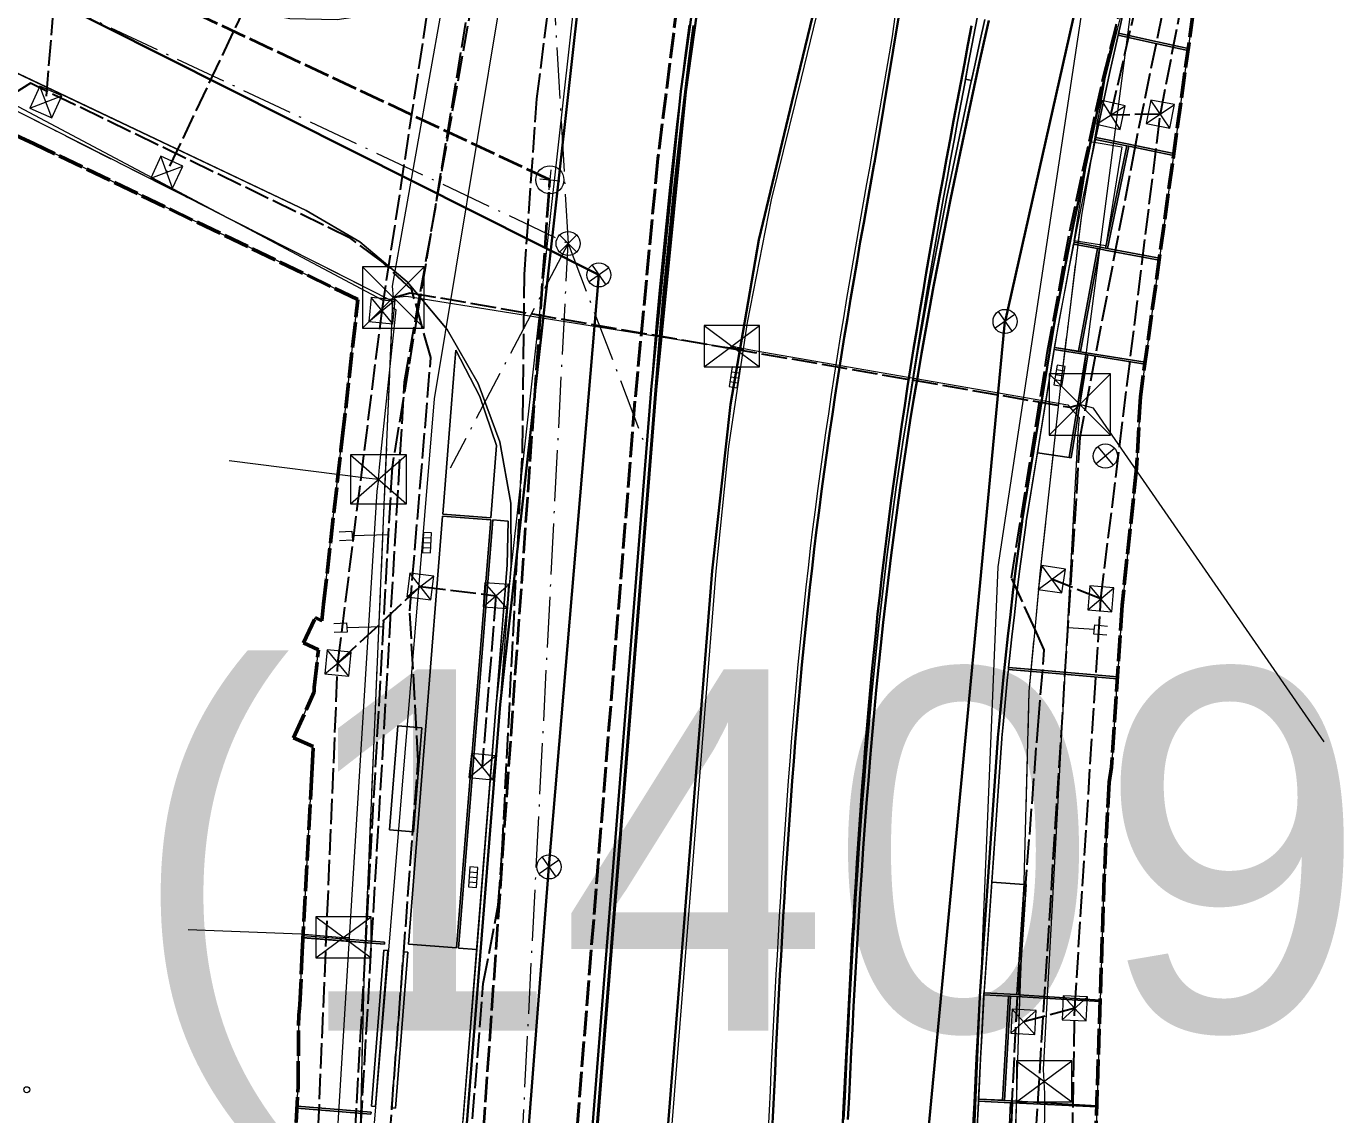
# Model space of a CAD drawing. Header units: metres. Extents: x 105014 to 106600, y 111320 to 118425.
# Drawn here: x 105813.7 to 105879.4, y 114374.7 to 114429 of the extents above; entities that cross this region are included whole.
import ezdxf
from ezdxf.enums import TextEntityAlignment as Align

# ---------------------------------------------------------------- set-up
doc = ezdxf.new("R2010")
doc.units = ezdxf.units.M
doc.linetypes.add('DASHDOT', pattern=[3.556, 2.54, -0.508, 0, -0.508])
doc.linetypes.add('DASHED', pattern=[1.524, 1.27, -0.254])
for name, color, linetype, lineweight in [('00-BASE-LIMITE', 7, 'DASHED', 50), ('00-BASE-UE', 42, 'DASHED', 25), ('10-PAV-BOCACALLE', 9, 'CONTINUOUS', 13), ('10-PAV-CALZADA-BRT', 12, 'CONTINUOUS', 30), ('10-PAV-CALZADA-MIXTA', 8, 'CONTINUOUS', 30), ('10-PAV-CICLORUTA', 76, 'CONTINUOUS', 18), ('10-PAV-SARDINEL', 252, 'CONTINUOUS', 13), ('20-EP-ZONA-DURA', 253, 'CONTINUOUS', 13), ('20-EP-ZONA-VERDE', 84, 'CONTINUOUS', 13), ('30-RED-ENEL-NODOS', 11, 'CONTINUOUS', 13), ('30-RED-ENEL-PROY', 1, 'DASHED', 25), ('30-RED-ETB-CAMARA', 151, 'CONTINUOUS', 13), ('30-RED-ETB-EXIST', 145, 'CONTINUOUS', 13), ('30-RED-ETB-PROY', 5, 'DASHED', 25), ('30-RED-MOVISTAR-PROY', 4, 'DASHED', 25), ('30-RED-VANTI-EXIST', 52, 'CONTINUOUS', 13), ('30-RED-VANTI-PROY', 2, 'DASHED', 25), ('30-RED-VANTI-RETIRO', 8, 'DASHDOT', 13), ('35-RH-ACUE-DOMICILIARIA', 152, 'CONTINUOUS', 9), ('35-RH-ACUE-MATRIZ-PJ', 150, 'DASHED', 40), ('35-RH-ACUE-MENOR-EXIST', 151, 'CONTINUOUS', 13), ('35-RH-ACUE-MENOR-PROY', 5, 'DASHED', 25), ('35-RH-PLUV-COLECTOR', 96, 'CONTINUOUS', 30), ('35-RH-PLUV-NODOS', 94, 'CONTINUOUS', 13), ('35-RH-PLUV-RETIRO', 8, 'DASHDOT', 13), ('35-RH-SUDS-ZONAS', 92, 'CONTINUOUS', 20), ('36-RH-SAN-COLECTOR-PROY', 6, 'DASHED', 35), ('36-RH-SAN-POZOS', 216, 'CONTINUOUS', 13), ('40-ROT-UE', 7, 'CONTINUOUS', 25)]:
    doc.layers.add(name, color=color, linetype=linetype, lineweight=lineweight)

# ---------------------------------------------------------------- blocks, each defined once
blk = doc.blocks.new('CAM_ETB_T_13')
for p, q in [((-1.375, -1.025), (1.375, 1.025)), ((-1.375, 1.025), (1.375, -1.025))]:
    blk.add_line(p, q)
blk.add_lwpolyline([(-1.375, -1.025), (1.375, -1.025), (1.375, 1.025), (-1.375, 1.025)], close=True)
blk = doc.blocks.new('CAM_ETB_T_16')
for p, q in [((-1.53, -1.53), (1.53, 1.53)), ((-1.53, 1.53), (1.53, -1.53))]:
    blk.add_line(p, q)
blk.add_lwpolyline([(-1.53, -1.53), (1.53, -1.53), (1.53, 1.53), (-1.53, 1.53)], close=True)
blk = doc.blocks.new('CAM_ETB_T_14')
for p, q in [((-1.39, -1.22), (1.39, 1.22)), ((-1.39, 1.22), (1.39, -1.22))]:
    blk.add_line(p, q)
blk.add_lwpolyline([(-1.39, -1.22), (1.39, -1.22), (1.39, 1.22), (-1.39, 1.22)], close=True)
blk = doc.blocks.new('CAM_ETB_T_13A')
for p, q in [((-1.375, -1.025), (1.375, 1.025)), ((-1.375, 1.025), (1.375, -1.025))]:
    blk.add_line(p, q)
blk.add_lwpolyline([(-1.375, -1.025), (1.375, -1.025), (1.375, 1.025), (-1.375, 1.025)], close=True)
blk = doc.blocks.new('CAJA_ENEL')
for p, q in [((-0.6, -0.6), (0.6, 0.6)), ((-0.6, 0.6), (0.6, -0.6))]:
    blk.add_line(p, q)
blk.add_lwpolyline([(-0.6, -0.6), (0.6, -0.6), (0.6, 0.6), (-0.6, 0.6)], close=True)
blk = doc.blocks.new('POSTE')
blk.add_circle((0, 0), 0.15)
blk = doc.blocks.new('POZO_SAN')
for p, q in [((-0.5, 0), (0.5, 0)), ((0, -0.5), (0, 0.5))]:
    blk.add_line(p, q)
blk.add_circle((0, 0), 0.7)
blk = doc.blocks.new('SUMIDERO')
for p, q in [((-0.25, -0.2), (-0.25, 0.2)), ((0, -0.2), (0, 0.2)), ((0.25, -0.2), (0.25, 0.2))]:
    blk.add_line(p, q)
blk.add_lwpolyline([(-0.5, -0.2), (0.5, -0.2), (0.5, 0.2), (-0.5, 0.2)], close=True)
blk = doc.blocks.new('POZO_PLUV')
for p, q in [((-0.42, -0.42), (0.42, 0.42)), ((-0.42, 0.42), (0.42, -0.42))]:
    blk.add_line(p, q)
blk.add_circle((0, 0), 0.6)

msp = doc.modelspace()

# ---------------------------------------------------------------- linework, layer by layer
at = {"layer": '00-BASE-LIMITE'}
for points in [[(105872.4273, 114434.1933), (105869.1697, 114410.4855), (105868.9821, 114406.9359), (105868.2631, 114400.1099), (105867.7367, 114392.0365), (105867.6139, 114391.2861), (105867.3739, 114386.5983), (105865.7227, 114336.3865), (105865.3317, 114327.5977), (105865.2477, 114326.7277), (105865.1547, 114324.1031)], [(105827.0487, 114372.7917), (105827.2165, 114376.1151), (105827.2505, 114379.6777), (105827.3089, 114380.1941), (105827.4195, 114382.8143), (105827.8973, 114391.7043), (105827.9701, 114393.0565), (105826.9963, 114393.4949), (105828.0237, 114395.7787), (105828.0189, 114395.9997), (105828.2303, 114397.8755), (105827.4849, 114398.2357), (105828.0757, 114399.4849), (105828.3943, 114399.3295), (105828.4879, 114400.1609), (105829.3515, 114407.8237), (105829.4173, 114408.4065), (105830.1977, 114415.3313), (105814.0771, 114423.0939), (105808.3425, 114425.7945)]]:
    msp.add_lwpolyline(points, dxfattribs=at)
at = {"layer": '00-BASE-UE'}
for points in [[(105872.4273, 114434.1933), (105869.1697, 114410.4855), (105868.9821, 114406.9359), (105868.2631, 114400.1099), (105867.7367, 114392.0365), (105867.6139, 114391.2861), (105867.3739, 114386.5983), (105865.7227, 114336.3865), (105865.3317, 114327.5977), (105865.2477, 114326.7277), (105865.1547, 114324.1031)], [(105827.0487, 114372.7917), (105827.2165, 114376.1151), (105827.2505, 114379.6777), (105827.3089, 114380.1941), (105827.4195, 114382.8143), (105827.8973, 114391.7043), (105827.9701, 114393.0565), (105826.9963, 114393.4949), (105828.0237, 114395.7787), (105828.0189, 114395.9997), (105828.2303, 114397.8755), (105827.4849, 114398.2357), (105828.0757, 114399.4849), (105828.3943, 114399.3295), (105828.4879, 114400.1609), (105829.3515, 114407.8237), (105829.4173, 114408.4065), (105830.1977, 114415.3313), (105814.0771, 114423.0939), (105808.3425, 114425.7945)]]:
    msp.add_lwpolyline(points, dxfattribs=at)
at = {"layer": '10-PAV-BOCACALLE'}
msp.add_lwpolyline([(105812.7607, 114435.1383), (105822.2785, 114430.6181), (105824.4878, 114429.789), (105826.8051, 114429.3427), (105829.1643, 114429.292), (105831.4986, 114429.6382), (105833.7415, 114430.3716), (105835.8294, 114431.4713), (105837.703, 114432.9061), (105839.3089, 114434.6351), (105840.6017, 114436.6093), (105841.5444, 114438.7726), (105842.1105, 114441.0635), (105843.0214, 114446.7429), (105837.2827, 114395.1502), (105837.8347, 114402.0963), (105837.8133, 114405.1954), (105837.2607, 114408.2448), (105836.1931, 114411.1543), (105834.6424, 114413.8375), (105832.6543, 114416.2149), (105830.2879, 114418.2161), (105827.6133, 114419.7817), (105809.5592, 114428.356)], dxfattribs=at)
at = {"layer": '10-PAV-CALZADA-BRT'}
for points in [[(105838.0999, 114324.5749), (105838.1945, 114325.5277), (105838.2865, 114326.4817), (105838.3761, 114327.4365), (105838.4635, 114328.3923), (105838.5489, 114329.3491), (105838.6325, 114330.3069), (105838.7145, 114331.2655), (105838.7951, 114332.2249), (105838.8747, 114333.1851), (105838.9533, 114334.1479), (105839.0309, 114335.1095), (105839.1081, 114336.0719), (105839.1849, 114337.0351), (105839.2615, 114337.9989), (105845.0483, 114410.8199), (105846.5286, 114425.6879), (105848.6005, 114440.4851)], [(105855.0531, 114438.5942), (105852.1011, 114426.4229), (105850.1746, 114418.3144), (105848.7538, 114410.1023), (105847.8441, 114401.8179), (105842.7505, 114337.7215), (105842.6739, 114336.7569), (105842.5969, 114335.7921), (105842.5195, 114334.8275), (105842.4417, 114333.8629), (105842.3629, 114332.8985), (105842.2831, 114331.9339), (105842.2021, 114330.9697), (105842.1195, 114330.0055), (105842.0353, 114329.0413), (105841.9493, 114328.0775), (105841.8611, 114327.1137), (105841.7709, 114326.1501), (105841.6779, 114325.1869)], [(105850.8311, 114373.9527), (105850.8777, 114374.9193), (105850.9247, 114375.8859), (105850.9721, 114376.8525), (105851.0199, 114377.8191), (105851.0685, 114378.7855), (105851.1181, 114379.7521), (105851.1685, 114380.7185), (105851.2203, 114381.6849), (105851.2731, 114382.6511), (105851.3273, 114383.6173), (105851.3833, 114384.5835), (105851.4409, 114385.5495), (105851.5003, 114386.5153), (105851.5617, 114387.4811), (105851.6251, 114388.4469), (105851.6909, 114389.4123), (105851.7593, 114390.3777), (105851.8299, 114391.3429), (105851.9033, 114392.3077), (105851.9797, 114393.2725), (105852.0589, 114394.2369), (105852.1413, 114395.2013), (105852.2267, 114396.1653), (105852.3159, 114397.1289), (105852.4083, 114398.0921), (105852.5045, 114399.0551), (105852.6045, 114400.0177), (105852.7085, 114400.9797), (105852.8165, 114401.9415), (105852.9289, 114402.9027), (105853.0455, 114403.8633), (105853.1663, 114404.8235), (105853.2913, 114405.7831), (105853.4201, 114406.7423), (105853.5527, 114407.7009), (105853.6891, 114408.6589), (105853.8289, 114409.6165), (105853.9721, 114410.5737), (105854.1185, 114411.5303), (105854.2681, 114412.4863), (105854.4205, 114413.4421), (105854.5757, 114414.3973), (105854.7337, 114415.3521), (105854.8941, 114416.3063), (105855.0569, 114417.2603), (105855.2221, 114418.2139), (105855.3893, 114419.1671), (105855.5583, 114420.1199), (105855.7293, 114421.0725), (105855.9019, 114422.0247), (105855.9443, 114422.2561), (105857.3035, 114430.4841)], [(105860.7645, 114428.9799), (105860.5839, 114428.0311), (105860.4041, 114427.0829), (105860.2249, 114426.1351), (105860.0463, 114425.1857), (105859.8691, 114424.2383), (105859.6931, 114423.2911), (105859.5185, 114422.3443), (105859.3453, 114421.3977), (105859.1737, 114420.4513), (105859.0039, 114419.5049), (105858.8359, 114418.5589), (105858.6701, 114417.6131), (105858.5063, 114416.6675), (105858.3451, 114415.7217), (105858.1861, 114414.7763), (105858.0297, 114413.8309), (105857.8761, 114412.8857), (105857.7253, 114411.9403), (105857.5775, 114410.9951), (105857.4327, 114410.0499), (105857.2913, 114409.1047), (105857.1533, 114408.1595), (105857.0189, 114407.2145), (105856.8881, 114406.2693), (105856.7611, 114405.3243), (105856.6379, 114404.3791), (105856.5191, 114403.4339), (105856.4043, 114402.4887), (105856.2939, 114401.5431), (105856.1875, 114400.5963), (105856.0851, 114399.6487), (105855.9865, 114398.7003), (105855.8917, 114397.7509), (105855.8005, 114396.8005), (105855.7125, 114395.8495), (105855.6281, 114394.8975), (105855.5467, 114393.9449), (105855.4683, 114392.9913), (105855.3929, 114392.0371), (105855.3201, 114391.0821), (105855.2501, 114390.1263), (105855.1827, 114389.1701), (105855.1173, 114388.2131), (105855.0543, 114387.2553), (105854.9935, 114386.2969), (105854.9345, 114385.3379), (105854.8773, 114384.3783), (105854.8217, 114383.4181), (105854.7677, 114382.4573), (105854.7151, 114381.4959), (105854.6637, 114380.5339), (105854.6133, 114379.5713), (105854.5641, 114378.6097), (105854.5157, 114377.6457), (105854.4679, 114376.6811), (105854.4205, 114375.7161), (105854.3737, 114374.7505), (105854.3271, 114373.7845)]]:
    msp.add_lwpolyline(points, dxfattribs=at)
at = {"layer": '10-PAV-CALZADA-MIXTA'}
for points in [[(105831.5633, 114324.6859), (105831.6605, 114325.6285), (105831.7549, 114326.5727), (105831.8467, 114327.5185), (105831.9361, 114328.4661), (105832.0233, 114329.4151), (105832.1083, 114330.3659), (105832.1919, 114331.3181), (105832.2737, 114332.2719), (105832.3541, 114333.2271), (105832.4333, 114334.1839), (105832.5119, 114335.1451), (105832.5895, 114336.1041), (105832.6665, 114337.0645), (105832.7433, 114338.0265), (105832.8197, 114338.9897), (105837.2827, 114395.1502), (105843.0214, 114446.7429), (105851.1609, 114497.4894), (105857.8907, 114538.6363), (105870.668, 114583.7658)], [(105868.5217, 114557.2237), (105859.1483, 114507.8229), (105848.4295, 114440.997), (105848.3537, 114440.5247), (105846.2805, 114425.7176), (105844.7991, 114410.8397), (105839.0501, 114338.4945), (105838.9735, 114337.5297), (105838.8965, 114336.5651), (105838.8191, 114335.6003), (105838.7411, 114334.6357), (105838.6623, 114333.6713), (105838.5823, 114332.7069), (105838.5013, 114331.7425), (105838.4185, 114330.7783), (105838.3341, 114329.8143), (105838.2477, 114328.8503), (105838.1591, 114327.8867), (105838.0683, 114326.9233), (105837.9747, 114325.9601), (105837.8785, 114324.9971)], [(105854.6063, 114374.4641), (105854.6601, 114375.5919), (105854.7151, 114376.7195), (105854.7713, 114377.8471), (105854.8289, 114378.9747), (105854.8883, 114380.1021), (105854.9495, 114381.2295), (105855.0129, 114382.3567), (105855.0785, 114383.4839), (105855.1469, 114384.6109), (105855.2179, 114385.7377), (105855.2917, 114386.8643), (105855.3689, 114387.9907), (105855.4495, 114389.1169), (105855.5337, 114390.2427), (105855.6215, 114391.3683), (105855.7135, 114392.4937), (105855.8097, 114393.6185), (105855.9103, 114394.7431), (105856.0155, 114395.8671), (105856.1257, 114396.9909), (105856.2409, 114398.1141), (105856.3613, 114399.2365), (105856.4873, 114400.3585), (105856.6189, 114401.4799), (105856.7565, 114402.6005), (105856.9001, 114403.7203), (105857.0501, 114404.8395), (105857.2065, 114405.9575), (105857.3691, 114407.0749), (105857.5379, 114408.1911), (105857.7125, 114409.3065), (105857.8929, 114410.4211), (105858.0787, 114411.5347), (105858.2697, 114412.6475), (105858.4657, 114413.7593), (105858.6665, 114414.8705), (105858.8719, 114415.9807), (105859.0817, 114417.0901), (105859.2955, 114418.1985), (105859.5135, 114419.3063), (105859.7351, 114420.4135), (105859.9603, 114421.5197), (105860.1889, 114422.6255), (105860.4205, 114423.7305), (105860.6549, 114424.8349), (105860.8923, 114425.9387), (105861.1319, 114427.0419), (105861.3739, 114428.1447), (105861.6179, 114429.2471)], [(105867.9629, 114428.9831), (105867.7191, 114427.8909), (105867.4775, 114426.7995), (105867.2381, 114425.7087), (105867.0013, 114424.6185), (105866.7671, 114423.5291), (105866.5359, 114422.4403), (105866.3077, 114421.3519), (105866.0829, 114420.2641), (105865.8615, 114419.1767), (105865.6439, 114418.0897), (105865.4303, 114417.0033), (105865.2207, 114415.9171), (105864.9335, 114414.3989), (105864.8849, 114414.1017), (105863.2861, 114404.3063), (105863.2769, 114404.2499), (105863.0971, 114402.9077), (105862.9579, 114401.8223), (105862.8243, 114400.7349), (105862.6965, 114399.6457), (105862.5741, 114398.5545), (105862.4567, 114397.4617), (105862.3445, 114396.3673), (105862.2371, 114395.2711), (105862.1343, 114394.1733), (105862.0749, 114393.5089), (105862.0721, 114393.4709), (105861.2031, 114381.1003), (105861.1883, 114380.8903), (105861.0705, 114378.6509), (105861.0133, 114377.5321), (105860.9575, 114376.4121), (105860.9031, 114375.2937), (105860.8495, 114374.1707)]]:
    msp.add_lwpolyline(points, dxfattribs=at)
at = {"layer": '10-PAV-CICLORUTA'}
for points in [[(105837.1043, 114408.0549), (105836.8185, 114404.4573), (105834.4261, 114404.6475), (105834.9801, 114411.6201), (105835.0765, 114412.8091), (105836.2639, 114410.506), (105837.1043, 114408.0549)], [(105836.8105, 114404.3577), (105835.1153, 114383.0249), (105832.7229, 114383.2151), (105834.4181, 114404.5477), (105836.8105, 114404.3577)]]:
    msp.add_lwpolyline(points, close=True, dxfattribs=at)
at = {"layer": '10-PAV-SARDINEL'}
for points in [[(105831.3644, 114324.7068), (105831.4616, 114325.6487), (105831.5559, 114326.5923), (105831.6476, 114327.5376), (105831.737, 114328.4847), (105831.8241, 114329.4332), (105831.9091, 114330.3836), (105831.9927, 114331.3354), (105832.0744, 114332.2889), (105832.1548, 114333.2438), (105832.234, 114334.2003), (105832.3126, 114335.1613), (105832.3902, 114336.1202), (105832.4671, 114337.0805), (105832.5439, 114338.0424), (105832.6203, 114339.0055), (105837.0833, 114395.166), (105837.0839, 114395.1723), (105842.8226, 114446.765), (105842.8239, 114446.7746), (105850.9635, 114497.5214), (105857.6935, 114538.6698), (105857.6983, 114538.6908), (105870.4756, 114583.8203)], [(105870.668, 114583.7658), (105857.8907, 114538.6363), (105851.1609, 114497.4894), (105843.0214, 114446.7429), (105837.2827, 114395.1502), (105832.8197, 114338.9897), (105832.7433, 114338.0265), (105832.6665, 114337.0645), (105832.5895, 114336.1041), (105832.5119, 114335.1451), (105832.4333, 114334.1839), (105832.3541, 114333.2271), (105832.2737, 114332.2719), (105832.1919, 114331.3181), (105832.1083, 114330.3659), (105832.0233, 114329.4151), (105831.9361, 114328.4661), (105831.8467, 114327.5185), (105831.7549, 114326.5727), (105831.6605, 114325.6285), (105831.5633, 114324.6859)], [(105861.1422, 114429.8914), (105860.961, 114428.9425), (105860.7804, 114427.9938), (105860.6006, 114427.0457), (105860.4215, 114426.098), (105860.2429, 114425.1488), (105860.0657, 114424.2017), (105859.8898, 114423.2547), (105859.7152, 114422.3082), (105859.5421, 114421.3619), (105859.3706, 114420.4158), (105859.2008, 114419.4698), (105859.0329, 114418.5242), (105858.8672, 114417.5788), (105858.7035, 114416.6337), (105858.5423, 114415.6883), (105858.3833, 114414.7434), (105858.2271, 114413.7986), (105858.0736, 114412.8539), (105857.9229, 114411.9091), (105857.7752, 114410.9645), (105857.6969, 114410.4534), (105857.515, 114409.338), (105857.3402, 114408.2215), (105857.1713, 114407.1043), (105857.0085, 114405.9858), (105856.852, 114404.8667), (105856.7018, 114403.7463), (105856.5581, 114402.6254), (105856.4204, 114401.5038), (105856.2886, 114400.3813), (105856.1625, 114399.2583), (105856.042, 114398.135), (105855.9267, 114397.0109), (105855.8165, 114395.8862), (105855.7112, 114394.7613), (105855.6105, 114393.6359), (105855.5142, 114392.5104), (105855.4222, 114391.3843), (105855.3343, 114390.258), (105855.2501, 114389.1315), (105855.1694, 114388.0047), (105855.0922, 114386.8777), (105855.0183, 114385.7506), (105854.9473, 114384.6233), (105854.8789, 114383.4958), (105854.8132, 114382.3681), (105854.7498, 114381.2405), (105854.6886, 114380.1128), (105854.6292, 114378.9851), (105854.5716, 114377.8572), (105854.5153, 114376.7294), (105854.4603, 114375.6015), (105854.4065, 114374.4736)], [(105868.4036, 114430.0319), (105868.1581, 114428.9394), (105867.9144, 114427.8475), (105867.6729, 114426.7565), (105867.4335, 114425.666), (105867.1968, 114424.5763), (105866.9627, 114423.4874), (105866.7316, 114422.3991), (105866.5035, 114421.3112), (105866.2789, 114420.2239), (105866.0576, 114419.1371), (105865.8401, 114418.0508), (105865.6266, 114416.9651), (105865.4172, 114415.8796), (105865.1303, 114414.3629), (105865.1047, 114414.2183), (105865.0825, 114414.0707), (105863.4835, 114404.2741), (105863.4746, 114404.2194), (105863.2954, 114402.8817), (105863.1564, 114401.7974), (105863.0229, 114400.7111), (105862.8952, 114399.6229), (105862.773, 114398.5329), (105862.6557, 114397.4408), (105862.5435, 114396.3474), (105862.4362, 114395.2521), (105862.3335, 114394.1551), (105862.2743, 114393.4927), (105862.2716, 114393.4566), (105861.4026, 114381.0863), (105861.3878, 114380.8768), (105861.2702, 114378.6406), (105861.2131, 114377.522), (105861.1573, 114376.4023), (105861.1029, 114375.2841), (105861.0493, 114374.1613)], [(105839.0501, 114338.4945), (105844.7991, 114410.8397), (105844.9344, 114412.4956), (105845.077, 114414.1508), (105845.227, 114415.8054), (105845.3842, 114417.4594), (105845.5488, 114419.1126), (105845.7208, 114420.765), (105845.9, 114422.4167), (105846.0866, 114424.0676), (105846.2805, 114425.7176), (105846.4816, 114427.3668), (105846.6901, 114429.0151)], [(105839.2495, 114338.4787), (105844.9985, 114410.8237), (105845.1337, 114412.4789), (105845.2763, 114414.1333), (105845.4261, 114415.787), (105845.5833, 114417.44), (105845.7479, 114419.0924), (105845.9197, 114420.7439), (105846.0988, 114422.3947), (105846.2853, 114424.0447), (105846.4791, 114425.6939), (105846.6802, 114427.3422), (105846.8885, 114428.9896)], [(105846.8885, 114428.9896), (105846.6802, 114427.3422), (105846.4791, 114425.6939), (105846.2853, 114424.0447), (105846.0988, 114422.3947), (105845.9197, 114420.7439), (105845.7479, 114419.0924), (105845.5833, 114417.44), (105845.4261, 114415.787), (105845.2763, 114414.1333), (105845.1337, 114412.4789), (105844.9985, 114410.8237), (105839.2495, 114338.4787)], [(105846.938, 114428.9831), (105846.7297, 114427.336), (105846.5286, 114425.6879), (105846.3349, 114424.039), (105846.1485, 114422.3892), (105845.9693, 114420.7386), (105845.7975, 114419.0872), (105845.633, 114417.4351), (105845.4759, 114415.7823), (105845.326, 114414.1288), (105845.1835, 114412.4747), (105845.0483, 114410.8199), (105839.2615, 114337.9989)], [(105854.3271, 114373.7845), (105854.3737, 114374.7505), (105854.4205, 114375.7161), (105854.4679, 114376.6811), (105854.5157, 114377.6457), (105854.5641, 114378.6097), (105854.6133, 114379.5713), (105854.6637, 114380.5339), (105854.7151, 114381.4959), (105854.7677, 114382.4573), (105854.8217, 114383.4181), (105854.8773, 114384.3783), (105854.9345, 114385.3379), (105854.9935, 114386.2969), (105855.0543, 114387.2553), (105855.1173, 114388.2131), (105855.1827, 114389.1701), (105855.2501, 114390.1263), (105855.3201, 114391.0821), (105855.3929, 114392.0371), (105855.4683, 114392.9913), (105855.5467, 114393.9449), (105855.6281, 114394.8975), (105855.7125, 114395.8495), (105855.8005, 114396.8005), (105855.8917, 114397.7509), (105855.9865, 114398.7003), (105856.0851, 114399.6487), (105856.1875, 114400.5963), (105856.2939, 114401.5431), (105856.4043, 114402.4887), (105856.5191, 114403.4339), (105856.6379, 114404.3791), (105856.7611, 114405.3243), (105856.8881, 114406.2693), (105857.0189, 114407.2145), (105857.1533, 114408.1595), (105857.2913, 114409.1047), (105857.4327, 114410.0499), (105857.5775, 114410.9951), (105857.7253, 114411.9403), (105857.8761, 114412.8857), (105858.0297, 114413.8309), (105858.1861, 114414.7763), (105858.3451, 114415.7217), (105858.5063, 114416.6675), (105858.6701, 114417.6131), (105858.8359, 114418.5589), (105859.0039, 114419.5049), (105859.1737, 114420.4513), (105859.3453, 114421.3977), (105859.5185, 114422.3443), (105859.6931, 114423.2911), (105859.8691, 114424.2383), (105860.0463, 114425.1857), (105860.2249, 114426.1351), (105860.4041, 114427.0829), (105860.5839, 114428.0311), (105860.7645, 114428.9799)], [(105854.4065, 114374.4736), (105854.4603, 114375.6015), (105854.5153, 114376.7294), (105854.5716, 114377.8572), (105854.6292, 114378.9851), (105854.6886, 114380.1128), (105854.7498, 114381.2405), (105854.8132, 114382.3681), (105854.8789, 114383.4958), (105854.9473, 114384.6233), (105855.0183, 114385.7506), (105855.0922, 114386.8777), (105855.1694, 114388.0047), (105855.2501, 114389.1315), (105855.3343, 114390.258), (105855.4222, 114391.3843), (105855.5142, 114392.5104), (105855.6105, 114393.6359), (105855.7112, 114394.7613), (105855.8165, 114395.8862), (105855.9267, 114397.0109), (105856.042, 114398.135), (105856.1625, 114399.2583), (105856.2886, 114400.3813), (105856.4204, 114401.5038), (105856.5581, 114402.6254), (105856.7018, 114403.7463), (105856.852, 114404.8667), (105857.0085, 114405.9858), (105857.1713, 114407.1043), (105857.3402, 114408.2215), (105857.515, 114409.338), (105857.6956, 114410.4536), (105857.8815, 114411.5681), (105858.0727, 114412.6818), (105858.2688, 114413.7945), (105858.4698, 114414.9065), (105858.6753, 114416.0175), (105858.8853, 114417.1277), (105859.0992, 114418.2368), (105859.3174, 114419.3453), (105859.5391, 114420.4531), (105859.7644, 114421.5599), (105859.9931, 114422.6663), (105860.2249, 114423.7718), (105860.4594, 114424.8767), (105860.6969, 114425.981), (105860.9365, 114427.0846), (105861.1786, 114428.1878), (105861.4227, 114429.2905)], [(105861.6179, 114429.2471), (105861.3739, 114428.1447), (105861.1319, 114427.0419), (105860.8923, 114425.9387), (105860.6549, 114424.8349), (105860.4205, 114423.7305), (105860.1889, 114422.6255), (105859.9603, 114421.5197), (105859.7351, 114420.4135), (105859.5135, 114419.3063), (105859.2955, 114418.1985), (105859.0817, 114417.0901), (105858.8719, 114415.9807), (105858.6665, 114414.8705), (105858.4657, 114413.7593), (105858.2697, 114412.6475), (105858.0787, 114411.5347), (105857.8929, 114410.4211), (105857.7125, 114409.3065), (105857.5379, 114408.1911), (105857.3691, 114407.0749), (105857.2065, 114405.9575), (105857.0501, 114404.8395), (105856.9001, 114403.7203), (105856.7565, 114402.6005), (105856.6189, 114401.4799), (105856.4873, 114400.3585), (105856.3613, 114399.2365), (105856.2409, 114398.1141), (105856.1257, 114396.9909), (105856.0155, 114395.8671), (105855.9103, 114394.7431), (105855.8097, 114393.6185), (105855.7135, 114392.4937), (105855.6215, 114391.3683), (105855.5337, 114390.2427), (105855.4495, 114389.1169), (105855.3689, 114387.9907), (105855.2917, 114386.8643), (105855.2179, 114385.7377), (105855.1469, 114384.6109), (105855.0785, 114383.4839), (105855.0129, 114382.3567), (105854.9495, 114381.2295), (105854.8883, 114380.1021), (105854.8289, 114378.9747), (105854.7713, 114377.8471), (105854.7151, 114376.7195), (105854.6601, 114375.5919), (105854.6063, 114374.4641)], [(105860.8495, 114374.1707), (105860.9031, 114375.2937), (105860.9575, 114376.4121), (105861.0133, 114377.5321), (105861.0705, 114378.6509), (105861.1883, 114380.8903), (105861.2031, 114381.1003), (105862.0721, 114393.4709), (105862.0749, 114393.5089), (105862.1343, 114394.1733), (105862.2371, 114395.2711), (105862.3445, 114396.3673), (105862.4567, 114397.4617), (105862.5741, 114398.5545), (105862.6965, 114399.6457), (105862.8243, 114400.7349), (105862.9579, 114401.8223), (105863.0971, 114402.9077), (105863.2769, 114404.2499), (105863.2861, 114404.3063), (105864.8849, 114414.1017), (105864.9073, 114414.2506), (105864.9335, 114414.3989), (105865.2207, 114415.9171), (105865.4303, 114417.0033), (105865.6439, 114418.0897), (105865.8615, 114419.1767), (105866.0829, 114420.2641), (105866.3077, 114421.3519), (105866.5359, 114422.4403), (105866.7671, 114423.5291), (105867.0013, 114424.6185), (105867.2381, 114425.7087), (105867.4775, 114426.7995), (105867.7191, 114427.8909), (105867.9629, 114428.9831)]]:
    msp.add_lwpolyline(points, dxfattribs=at)
at = {"layer": '20-EP-ZONA-DURA'}
for points in [[(105872.2626, 114432.9947), (105871.5557, 114427.8499), (105869.6475, 114428.2677), (105868.0844, 114428.6099), (105868.1581, 114428.9394), (105868.4036, 114430.0319), (105868.651, 114431.1255), (105868.9003, 114432.2229), (105869.1503, 114433.3177), (105869.2339, 114433.6813), (105872.2626, 114432.9947)], [(105871.542, 114427.7505), (105870.8358, 114422.6107), (105868.5141, 114423.0903), (105866.9465, 114423.4139), (105866.9627, 114423.4874), (105867.1968, 114424.5763), (105867.4335, 114425.666), (105867.6729, 114426.7565), (105867.9144, 114427.8475), (105868.0627, 114428.5123), (105869.6261, 114428.1699), (105871.542, 114427.7505)], [(105857.8815, 114411.5681), (105857.6969, 114410.4534), (105857.7752, 114410.9645), (105857.9229, 114411.9091), (105858.0736, 114412.8539), (105858.2271, 114413.7986), (105858.3833, 114414.7434), (105858.5423, 114415.6883), (105858.7035, 114416.6337), (105858.8672, 114417.5788), (105859.0329, 114418.5242), (105859.2008, 114419.4698), (105859.3706, 114420.4158), (105859.5421, 114421.3619), (105859.7152, 114422.3082), (105859.8898, 114423.2547), (105860.0657, 114424.2017), (105860.2429, 114425.1488), (105860.4215, 114426.098), (105860.4635, 114426.3211), (105860.7567, 114426.2573), (105860.6969, 114425.981), (105860.4594, 114424.8767), (105860.2249, 114423.7718), (105859.9931, 114422.6663), (105859.7644, 114421.5599), (105859.5391, 114420.4531), (105859.3174, 114419.3453), (105859.0992, 114418.2368), (105858.8853, 114417.1277), (105858.6753, 114416.0175), (105858.4698, 114414.9065), (105858.2688, 114413.7945), (105858.0727, 114412.6818), (105857.8815, 114411.5681)], [(105870.8221, 114422.5115), (105870.1204, 114417.4047), (105867.5398, 114417.8811), (105868.5913, 114422.9722), (105870.8221, 114422.5115)], [(105870.1068, 114417.3055), (105869.4068, 114412.2115), (105866.4781, 114412.6883), (105864.8989, 114412.9452), (105866.0849, 114412.7609), (105866.1831, 114412.7427), (105867.1285, 114417.8561), (105867.4235, 114417.8015), (105870.1068, 114417.3055)], [(105834.4261, 114404.6475), (105836.8185, 114404.4573), (105837.1043, 114408.0549), (105836.2639, 114410.506), (105835.0765, 114412.8091), (105834.9801, 114411.6201), (105834.4261, 114404.6475)], [(105869.1697, 114410.4855), (105868.9821, 114406.9359), (105868.2631, 114400.1099), (105868.0295, 114396.5267), (105864.2043, 114396.8641), (105862.6099, 114397.0016), (105862.6557, 114397.4408), (105862.773, 114398.5329), (105862.8952, 114399.6229), (105863.0229, 114400.7111), (105863.1564, 114401.7974), (105863.2954, 114402.8817), (105863.4746, 114404.2194), (105863.4835, 114404.2741), (105864.0744, 114407.8901), (105864.0439, 114407.6943), (105865.6265, 114407.4571), (105865.7251, 114407.4411), (105866.5603, 114412.5735), (105869.3932, 114412.1125), (105869.1697, 114410.4855)], [(105835.1153, 114383.0249), (105836.8105, 114404.3577), (105834.4181, 114404.5477), (105832.7229, 114383.2151), (105835.1153, 114383.0249)], [(105867.3739, 114386.5983), (105867.1706, 114380.4171), (105863.1123, 114380.6884), (105863.4837, 114386.1757), (105863.384, 114386.1836), (105861.7685, 114386.2939), (105862.2716, 114393.4566), (105862.2743, 114393.4927), (105862.3335, 114394.1551), (105862.4362, 114395.2521), (105862.5435, 114396.3474), (105862.5999, 114396.9021), (105864.1957, 114396.7643), (105868.0232, 114396.4307), (105867.7367, 114392.0365), (105867.6139, 114391.2861), (105867.3739, 114386.5983)], [(105833.3791, 114393.9971), (105832.1827, 114394.0919), (105831.7709, 114388.9083), (105832.9671, 114388.8133), (105833.3791, 114393.9971)], [(105831.0765, 114375.1199), (105831.6943, 114382.8955), (105831.4949, 114382.9113), (105830.8771, 114375.1359), (105831.0765, 114375.1199)], [(105832.6911, 114382.8163), (105832.4919, 114382.8321), (105831.8739, 114375.0567), (105832.0733, 114375.0407), (105832.6911, 114382.8163)], [(105867.1684, 114380.3491), (105866.9976, 114375.1537), (105862.7105, 114375.4039), (105861.1121, 114375.4785), (105862.3113, 114375.4265), (105862.4109, 114375.4207), (105862.7073, 114380.6123), (105863.0069, 114380.5953), (105867.1684, 114380.3491)], [(105866.9957, 114375.0987), (105866.8249, 114369.9047), (105862.5627, 114370.105), (105862.8053, 114375.2993), (105866.9957, 114375.0987)]]:
    msp.add_lwpolyline(points, close=True, dxfattribs=at)
for points in [[(105813.1723, 114426.6399), (105827.6133, 114419.7817), (105830.2879, 114418.2161), (105832.6543, 114416.2149), (105834.6424, 114413.8375), (105836.1931, 114411.1543), (105837.2607, 114408.2448), (105837.8133, 114405.1954), (105837.8347, 114402.0963), (105837.7863, 114401.4867), (105837.1005, 114395.3212), (105837.6353, 114402.1121), (105837.6747, 114404.2889), (105836.9103, 114404.3497), (105835.2151, 114383.0169), (105836.1121, 114382.9457), (105835.4307, 114374.3738)], [(105827.0487, 114372.7917), (105827.1617, 114375.0299), (105830.8453, 114374.7371), (105830.8533, 114374.8367), (105827.1697, 114375.1295), (105827.1617, 114375.0299), (105827.2165, 114376.1151), (105827.2505, 114379.6777), (105827.3089, 114380.1941), (105827.4195, 114382.8143), (105827.4581, 114383.5331), (105831.5187, 114383.2103), (105831.5265, 114383.3101), (105827.4635, 114383.633), (105827.8973, 114391.7043), (105827.9701, 114393.0565), (105826.9963, 114393.4949), (105828.0237, 114395.7787), (105828.0189, 114395.9997), (105828.2303, 114397.8755), (105827.4849, 114398.2357), (105828.0757, 114399.4849), (105828.3943, 114399.3295), (105828.4879, 114400.1609), (105829.3515, 114407.8237), (105829.4173, 114408.4065), (105830.1977, 114415.3313), (105814.0771, 114423.0939), (105812.3233, 114423.9198)]]:
    msp.add_lwpolyline(points, dxfattribs=at)
at = {"layer": '20-EP-ZONA-VERDE'}
for points in [[(105842.9499, 114337.7057), (105848.0435, 114401.8023), (105848.6768, 114408.0121), (105849.5978, 114414.1854), (105850.8045, 114420.3094), (105852.2943, 114426.3707), (105855.2488, 114438.5523)], [(105857.6423, 114434.642), (105856.8013, 114428.4511), (105855.7477, 114422.2925), (105855.7051, 114422.0605), (105855.5325, 114421.1079), (105855.3615, 114420.1551), (105855.1923, 114419.2019), (105855.0251, 114418.2483), (105854.8599, 114417.2941), (105854.6971, 114416.3397), (105854.5365, 114415.3849), (105854.3785, 114414.4297), (105854.2231, 114413.4739), (105854.0705, 114412.5175), (105853.9209, 114411.5609), (105853.7745, 114410.6037), (105853.6311, 114409.6459), (105853.4911, 114408.6875), (105853.3547, 114407.7287), (105853.2219, 114406.7693), (105853.0931, 114405.8093), (105852.9679, 114404.8489), (105852.8471, 114403.8879), (105852.7303, 114402.9263), (105852.6179, 114401.9643), (105852.5097, 114401.0017), (105852.4057, 114400.0387), (105852.3055, 114399.0753), (105852.2093, 114398.1117), (105852.1167, 114397.1475), (105852.0277, 114396.1833), (105851.9419, 114395.2187), (105851.8595, 114394.2537), (105851.7803, 114393.2885), (105851.7039, 114392.3233), (105851.6305, 114391.3577), (105851.5597, 114390.3921), (105851.4915, 114389.4261), (105851.4257, 114388.4601), (105851.3621, 114387.4941), (105851.3007, 114386.5279), (105851.2411, 114385.5615), (105851.1837, 114384.5951), (105851.1277, 114383.6287), (105851.0735, 114382.6621), (105851.0205, 114381.6957), (105850.9689, 114380.7289), (105850.9183, 114379.7623), (105850.8689, 114378.7955), (105850.8201, 114377.8289), (105850.7723, 114376.8623), (105850.7249, 114375.8957), (105850.6779, 114374.9289), (105850.6313, 114373.9623)], [(105861.4227, 114429.2905), (105861.1787, 114428.1879), (105860.9365, 114427.0847), (105860.7567, 114426.2573), (105860.4635, 114426.3211), (105860.6005, 114427.0457), (105860.7805, 114427.9939), (105860.9611, 114428.9423), (105861.1421, 114429.8913)]]:
    msp.add_lwpolyline(points, dxfattribs=at)
for points in [[(105869.6475, 114428.2677), (105871.5557, 114427.8499), (105871.5421, 114427.7505), (105869.6261, 114428.1699), (105868.0627, 114428.5123), (105868.0841, 114428.6099), (105869.6475, 114428.2677)], [(105868.4934, 114422.9924), (105867.4417, 114417.8999), (105865.8676, 114418.1909), (105866.9263, 114423.3161), (105868.4934, 114422.9924)], [(105868.5141, 114423.0903), (105870.8359, 114422.6107), (105870.8221, 114422.5115), (105868.5913, 114422.9722), (105868.4934, 114422.9924), (105866.9263, 114423.3161), (105866.9465, 114423.4139), (105868.5141, 114423.0903)], [(105868.5913, 114422.9722), (105867.5398, 114417.8811), (105867.4417, 114417.8999), (105868.4934, 114422.9924), (105868.5913, 114422.9722)], [(105867.0301, 114417.8743), (105866.0849, 114412.7609), (105864.8989, 114412.9452), (105865.8485, 114418.0927), (105867.0301, 114417.8743)], [(105867.4417, 114417.8999), (105867.5398, 114417.8811), (105870.1205, 114417.4047), (105870.1069, 114417.3055), (105867.4235, 114417.8015), (105867.1285, 114417.8561), (105867.0301, 114417.8743), (105865.8485, 114418.0927), (105865.8676, 114418.1909), (105867.4417, 114417.8999)], [(105867.1285, 114417.8561), (105866.1831, 114412.7427), (105866.0849, 114412.7609), (105867.0301, 114417.8743), (105867.1285, 114417.8561)], [(105866.4617, 114412.5895), (105865.6265, 114407.4571), (105864.0439, 114407.6943), (105864.8829, 114412.8465), (105866.4617, 114412.5895)], [(105866.4781, 114412.6883), (105869.4093, 114412.2111), (105869.3933, 114412.1125), (105866.5603, 114412.5735), (105866.4617, 114412.5895), (105864.8829, 114412.8465), (105864.8989, 114412.9452), (105866.4781, 114412.6883)], [(105866.5603, 114412.5735), (105865.7251, 114407.4411), (105865.6265, 114407.4571), (105866.4617, 114412.5895), (105866.5603, 114412.5735)], [(105837.6747, 114404.2889), (105837.6353, 114402.1121), (105836.1121, 114382.9457), (105835.2151, 114383.0169), (105836.9103, 114404.3497), (105837.6747, 114404.2889)], [(105864.2043, 114396.8641), (105868.0295, 114396.5267), (105868.0231, 114396.4307), (105864.1957, 114396.7643), (105862.5999, 114396.9021), (105862.6085, 114397.0017), (105864.2043, 114396.8641)], [(105833.3791, 114393.9971), (105832.9671, 114388.8133), (105831.7709, 114388.9083), (105832.1827, 114394.0919), (105833.3791, 114393.9971)], [(105863.3841, 114386.1847), (105863.3839, 114386.1825), (105863.0126, 114380.6951), (105861.3833, 114380.7881), (105861.7685, 114386.2939), (105863.3841, 114386.1847)], [(105863.4837, 114386.1757), (105863.1123, 114380.6884), (105863.0126, 114380.6951), (105863.3839, 114386.1825), (105863.4837, 114386.1757)], [(105831.5265, 114383.3101), (105831.5187, 114383.2103), (105827.4511, 114383.5337), (105827.4591, 114383.6333), (105831.5265, 114383.3101)], [(105831.6943, 114382.8955), (105831.0765, 114375.1199), (105830.8771, 114375.1359), (105831.4949, 114382.9113), (105831.6943, 114382.8955)], [(105832.6911, 114382.8163), (105832.0733, 114375.0407), (105831.8739, 114375.0567), (105832.4919, 114382.8321), (105832.6911, 114382.8163)], [(105862.6075, 114380.6181), (105862.3113, 114375.4265), (105861.1121, 114375.4785), (105861.3739, 114380.6885), (105862.6075, 114380.6181)], [(105861.3833, 114380.7881), (105863.0126, 114380.6951), (105863.1123, 114380.6884), (105867.1705, 114380.4171), (105867.1683, 114380.3491), (105863.0069, 114380.5953), (105862.7073, 114380.6123), (105862.6075, 114380.6181), (105861.3739, 114380.6885), (105861.3795, 114380.7883), (105861.3833, 114380.7881)], [(105862.7073, 114380.6123), (105862.4109, 114375.4207), (105862.3113, 114375.4265), (105862.6075, 114380.6181), (105862.7073, 114380.6123)], [(105830.8533, 114374.8367), (105830.8453, 114374.7371), (105827.1617, 114375.0299), (105827.1697, 114375.1295), (105830.8533, 114374.8367)], [(105862.7055, 114375.3041), (105862.4631, 114370.1097), (105860.8647, 114370.1831), (105861.1075, 114375.3785), (105862.7055, 114375.3041)], [(105862.7105, 114375.4039), (105866.9983, 114375.1537), (105866.9957, 114375.0987), (105862.8053, 114375.2993), (105862.7055, 114375.3041), (105861.1075, 114375.3785), (105861.1121, 114375.4785), (105862.7105, 114375.4039)], [(105862.8053, 114375.2993), (105862.5627, 114370.105), (105862.4631, 114370.1097), (105862.7055, 114375.3041), (105862.8053, 114375.2993)]]:
    msp.add_lwpolyline(points, close=True, dxfattribs=at)
at = {"layer": '30-RED-ENEL-PROY'}
for points in [[(105870.1693, 114424.5767), (105877.1813, 114460.9625)], [(105867.7029, 114424.5331), (105871.4951, 114441.1257)], [(105815.4975, 114435.8519), (105814.6487, 114425.1825)], [(105831.3987, 114414.7821), (105834.4225, 114434.6713)], [(105825.2759, 114431.3995), (105820.6751, 114421.6827)], [(105867.2005, 114400.4213), (105870.1693, 114424.5767)], [(105870.1693, 114424.5767), (105867.7029, 114424.5331)], [(105829.2001, 114397.2277), (105831.3987, 114414.7821)], [(105867.2005, 114400.4213), (105864.7619, 114401.3969)], [(105829.2001, 114397.2277), (105833.3031, 114401.0357)], [(105833.3031, 114401.0357), (105837.0711, 114400.5753)], [(105837.0711, 114400.5753), (105836.3853, 114392.0581)], [(105865.9041, 114380.0161), (105867.2005, 114400.4213)], [(105828.2219, 114373.9619), (105829.2001, 114397.2277)], [(105865.9041, 114380.0161), (105863.3489, 114379.3431)], [(105865.5477, 114359.8295), (105865.9041, 114380.0161)]]:
    msp.add_lwpolyline(points, dxfattribs=at)
at = {"layer": '30-RED-ETB-EXIST'}
for points in [[(105831.962, 114415.438), (105831.917, 114416.011), (105836.217, 114440.212), (105836.246, 114440.715), (105836.271, 114441.222)], [(105786.623, 114439.131), (105831.397, 114415.329), (105831.888, 114415.268), (105831.962, 114415.438)], [(105866.159, 114410.106), (105866.228, 114410.671), (105869.388, 114435.05), (105869.49, 114435.655)], [(105831.219, 114406.381), (105831.28, 114406.975), (105832.096, 114414.83), (105831.93, 114414.899), (105831.888, 114415.268), (105831.962, 114415.438)], [(105831.962, 114415.438), (105832.616, 114415.513), (105848.201, 114413.005), (105849.424, 114412.855), (105848.823, 114413.014)], [(105848.823, 114413.014), (105850.035, 114412.779), (105865.551, 114410.082), (105865.813, 114409.793), (105866.159, 114410.106)], [(105864.377, 114376.371), (105864.338, 114376.967), (105866.083, 114408.938), (105866.135, 114409.439), (105865.813, 114409.793), (105866.159, 114410.106)], [(105878.327, 114393.286), (105866.844, 114409.928), (105866.159, 114410.106)], [(105823.79, 114407.309), (105830.606, 114406.443), (105831.22, 114406.39)], [(105829.477, 114383.548), (105829.783, 114383.529), (105831.158, 114405.787), (105831.231, 114406.389), (105831.22, 114406.39)], [(105821.748, 114383.948), (105827.347, 114383.724), (105829.477, 114383.548)], [(105829.157, 114371.778), (105829.094, 114372.372), (105829.783, 114383.529), (105829.477, 114383.548)], [(105864.381, 114363.737), (105864.347, 114364.333), (105864.416, 114375.775), (105864.377, 114376.371)]]:
    msp.add_lwpolyline(points, dxfattribs=at)
at = {"layer": '30-RED-ETB-PROY'}
for points in [[(105831.962, 114415.438), (105832.806, 114415.677), (105848.802, 114412.897), (105848.823, 114413.014)], [(105848.823, 114413.014), (105848.802, 114412.897), (105865.659, 114409.966), (105866.159, 114410.106)]]:
    msp.add_lwpolyline(points, dxfattribs=at)
at = {"layer": '30-RED-MOVISTAR-PROY'}
for points in [[(105832.5168, 114411.2288), (105850.3049, 114511.3388)], [(105830.3437, 114374.1425), (105832.5168, 114411.2288)]]:
    msp.add_lwpolyline(points, dxfattribs=at)
at = {"layer": '30-RED-VANTI-EXIST'}
for points in [[(105863.9255, 114398.8896), (105864.1873, 114401.6663), (105865.1913, 114410.9095), (105866.2475, 114419.5473), (105867.4237, 114426.3413), (105868.8801, 114432.2061), (105869.3125, 114434.3527)], [(105812.3675, 114425.1489), (105831.9269, 114415.2545), (105830.5035, 114382.0497), (105829.9055, 114357.6747), (105829.7673, 114351.1296)], [(105863.306, 114384.1224), (105863.3857, 114386.3121), (105863.6341, 114395.7983), (105863.9255, 114398.8896)], [(105859.68, 114316.388), (105860.5035, 114321.9017), (105860.8741, 114327.5103), (105861.8713, 114340.1657), (105862.2609, 114351.7963), (105862.7635, 114366.9239), (105863.0821, 114377.9727), (105863.306, 114384.1224)]]:
    msp.add_lwpolyline(points, dxfattribs=at)
at = {"layer": '30-RED-VANTI-PROY'}
for points in [[(105863.9255, 114398.8896), (105862.7503, 114401.4703), (105864.5525, 114412.7651), (105865.6509, 114418.7549), (105867.3025, 114426.3721), (105869.3125, 114434.3527)], [(105830.9101, 114317.2403), (105832.5553, 114331.8841), (105835.0001, 114352.8635), (105835.2253, 114356.8067), (105834.8293, 114360.8365), (105836.4421, 114381.2533), (105837.1853, 114385.1519), (105837.3837, 114387.8999), (105838.3941, 114407.7889), (105838.4956, 114416.5784), (105839.1079, 114425.3472), (105840.2289, 114434.0655)], [(105829.7673, 114351.1296), (105830.3593, 114356.0471), (105831.6493, 114371.9149), (105833.2059, 114392.3481), (105832.7805, 114399.8163), (105833.8313, 114412.4453), (105832.8829, 114415.8207), (105831.3303, 114417.2693), (105829.8477, 114418.3869), (105813.8829, 114426.1147), (105812.3675, 114425.1489)], [(105863.306, 114384.1224), (105864.0749, 114394.1095), (105864.3867, 114397.8769), (105863.9255, 114398.8896)], [(105859.68, 114316.388), (105860.5317, 114327.8857), (105861.9413, 114358.0243), (105863.0591, 114380.9157), (105863.306, 114384.1224)]]:
    msp.add_lwpolyline(points, dxfattribs=at)
at = {"layer": '30-RED-VANTI-RETIRO'}
for points in [[(105863.9255, 114398.8896), (105864.1873, 114401.6663), (105865.1913, 114410.9095), (105866.2475, 114419.5473), (105867.4237, 114426.3413), (105868.8801, 114432.2061), (105869.3125, 114434.3527)], [(105812.3675, 114425.1489), (105831.9269, 114415.2545), (105830.5035, 114382.0497), (105829.9055, 114357.6747), (105829.7673, 114351.1296)], [(105863.306, 114384.1224), (105863.3857, 114386.3121), (105863.6341, 114395.7983), (105863.9255, 114398.8896)], [(105859.68, 114316.388), (105860.5035, 114321.9017), (105860.8741, 114327.5103), (105861.8713, 114340.1657), (105862.2609, 114351.7963), (105862.7635, 114366.9239), (105863.0821, 114377.9727), (105863.306, 114384.1224)]]:
    msp.add_lwpolyline(points, dxfattribs=at)
at = {"layer": '35-RH-ACUE-DOMICILIARIA'}
for points in [[(105829.2617, 114403.7678), (105829.901, 114403.798), (105829.9227, 114403.3399), (105829.2834, 114403.3096)], [(105829.9119, 114403.569), (105831.725, 114403.6244)], [(105828.9971, 114399.1927), (105829.6364, 114399.2229), (105829.6581, 114398.7648), (105829.0188, 114398.7345)], [(105829.6473, 114398.9939), (105831.4604, 114399.0493)], [(105866.8814, 114398.8902), (105865.5547, 114398.9818)], [(105867.4982, 114398.6044), (105866.8608, 114398.6618), (105866.9019, 114399.1186), (105867.5394, 114399.0613)]]:
    msp.add_lwpolyline(points, dxfattribs=at)
at = {"layer": '35-RH-ACUE-MATRIZ-PJ'}
msp.add_lwpolyline([(105901.5846, 114605.0829), (105900.5406, 114605.5198), (105897.931, 114595.7434), (105904.5363, 114593.9629), (105889.7218, 114550.8011), (105867.8162, 114557.1562), (105867.3254, 114555.2279), (105863.5013, 114537.4125), (105859.5412, 114515.7599), (105856.8078, 114499.4833), (105853.6851, 114480.5486), (105846.4932, 114433.1695), (105845.1392, 114422.3667), (105843.9976, 114410.2678), (105837.6828, 114331.013), (105835.8199, 114316.1329)], dxfattribs=at)
at = {"layer": '35-RH-ACUE-MENOR-EXIST'}
for points in [[(105841.13, 114256.94), (105841.32, 114257.44), (105841.44, 114257.9), (105841.7, 114258.8), (105844.3139, 114264.6574), (105844.98, 114266.15), (105849.16, 114280.35), (105855.37, 114302.16), (105859.19, 114331.86), (105862.09, 114402.02), (105867.82, 114440)], [(105841.13, 114256.94), (105841.32, 114257.44), (105841.44, 114257.9), (105841.7, 114258.8), (105844.3139, 114264.6574), (105844.98, 114266.15), (105849.16, 114280.35), (105855.37, 114302.16), (105859.19, 114331.86), (105862.09, 114402.02), (105867.82, 114440)], [(105837.23, 114429.93), (105834, 114410.39)], [(105837.23, 114429.93), (105834, 114410.39)], [(105834, 114410.39), (105830.36, 114366.48), (105830.36, 114332.3), (105826.96, 114311.44), (105823.24, 114298.56), (105822.24, 114295.12), (105817.36, 114282.57)], [(105834, 114410.39), (105830.36, 114366.48), (105830.36, 114332.3), (105826.96, 114311.44), (105823.24, 114298.56), (105822.24, 114295.12), (105817.36, 114282.57)]]:
    msp.add_lwpolyline(points, dxfattribs=at)
at = {"layer": '35-RH-ACUE-MENOR-PROY'}
for points in [[(105898.6053, 114552.429), (105897.5912, 114548.6288), (105897.3032, 114547.6011), (105891.8784, 114528.233), (105891.2165, 114525.1552), (105891.2165, 114525.1552), (105891.2165, 114525.1552), (105886.7572, 114506.1015), (105881.7031, 114485.1385), (105878.9802, 114473.7674), (105875.9223, 114460.7865), (105875.7638, 114456.4565), (105868.9094, 114422.9968), (105866.1593, 114408.4662), (105861.9223, 114342.0222), (105857.9005, 114297.7431)], [(105855.3717, 114550.7855), (105854.0168, 114544.2587), (105850.7854, 114528.6923), (105848.5469, 114517.9044), (105848.2324, 114516.3941), (105847.8907, 114514.7477), (105847.0692, 114510.7905), (105848.5256, 114507.7658), (105843.204, 114475.5126), (105836.1909, 114433.0079), (105836.0522, 114432.156), (105833.2045, 114414.8753), (105832.7235, 114411.9796), (105831.8976, 114406.9873), (105827.5546, 114329.1973), (105826.9627, 114318.5946)]]:
    msp.add_lwpolyline(points, dxfattribs=at)
at = {"layer": '35-RH-PLUV-COLECTOR'}
for points in [[(105862.4308, 114414.2463), (105871.5639, 114454.9284)], [(105862.4308, 114414.2463), (105871.5639, 114454.9284)], [(105842.1981, 114416.5642), (105811.3263, 114432.0999)], [(105842.1981, 114416.5642), (105811.3263, 114432.0999)], [(105839.6982, 114387.0608), (105842.1981, 114416.5642)], [(105839.6982, 114387.0608), (105842.1981, 114416.5642)], [(105858.5492, 114373.296), (105862.424, 114414.2469)], [(105858.5492, 114373.296), (105862.424, 114414.2469)], [(105837.1396, 114353.8005), (105839.6982, 114387.0608)], [(105837.1396, 114353.8005), (105839.6982, 114387.0608)]]:
    msp.add_lwpolyline(points, dxfattribs=at)
at = {"layer": '35-RH-PLUV-RETIRO'}
for points in [[(105839.4827, 114438.8467), (105840.6676, 114418.1295)], [(105811.2825, 114432.0072), (105840.6676, 114418.1295)], [(105840.6676, 114418.1295), (105834.793, 114406.9282)], [(105836.8376, 114343.2195), (105840.6676, 114418.1295)], [(105840.6676, 114418.1295), (105844.4869, 114408.1138)]]:
    msp.add_lwpolyline(points, dxfattribs=at)
at = {"layer": '35-RH-SUDS-ZONAS'}
msp.add_lwpolyline([(105866.6772, 114423.2124), (105868.256, 114422.9554), (105867.4503, 114418.0175), (105865.8685, 114418.2579), (105866.6772, 114423.2124)], close=True, dxfattribs=at)
msp.add_lwpolyline([(105866.6772, 114423.2124), (105868.256, 114422.9554), (105867.4503, 114418.0175), (105865.8685, 114418.2579), (105866.6772, 114423.2124)], close=True, dxfattribs=at)
at = {"layer": '36-RH-SAN-COLECTOR-PROY'}
for points in [[(105839.7584, 114421.3018), (105812.3153, 114434.195)], [(105834.96, 114352.53), (105839.7584, 114421.3018)]]:
    msp.add_lwpolyline(points, dxfattribs=at)

# ---------------------------------------------------------------- block references
at = {"layer": '30-RED-ENEL-NODOS'}
for name, p, rotation in [('CAJA_ENEL', (105814.6485, 114425.1825), 65.7), ('CAJA_ENEL', (105867.703, 114424.5332), 77.4), ('CAJA_ENEL', (105870.1692, 114424.5766), 78.9), ('CAJA_ENEL', (105820.6751, 114421.6827), 65.3), ('CAJA_ENEL', (105831.3986, 114414.782), 84.6), ('CAJA_ENEL', (105864.7619, 114401.3969), 81.5), ('CAJA_ENEL', (105833.303, 114401.0356), 82.8), ('CAJA_ENEL', (105837.071, 114400.5752), 85.7), ('CAJA_ENEL', (105867.2005, 114400.4212), 85.8), ('CAJA_ENEL', (105829.2, 114397.2277), 84.6), ('CAJA_ENEL', (105836.3852, 114392.0581), 84.2), ('CAJA_ENEL', (105865.9041, 114380.0161), 87.5), ('CAJA_ENEL', (105863.3488, 114379.343), 86.8), ('POSTE', (105813.704, 114375.9574), 77)]:
    msp.add_blockref(name, p, dxfattribs=dict(at, rotation=rotation))
at = {"layer": '30-RED-ETB-CAMARA'}
for name, p in [('CAM_ETB_T_16', (105831.962, 114415.438)), ('CAM_ETB_T_13', (105848.823, 114413.014)), ('CAM_ETB_T_16', (105866.159, 114410.106)), ('CAM_ETB_T_14', (105831.219, 114406.381)), ('CAM_ETB_T_13A', (105829.477, 114383.548)), ('CAM_ETB_T_13', (105864.377, 114376.371))]:
    msp.add_blockref(name, p, dxfattribs=at)
at = {"layer": '35-RH-PLUV-NODOS'}
msp.add_blockref('POZO_PLUV', (105840.6676, 114418.1295), dxfattribs=at)
msp.add_blockref('POZO_PLUV', (105840.6676, 114418.1295), dxfattribs=at)
for name, p, rotation in [('POZO_PLUV', (105842.1981, 114416.5642), 260), ('POZO_PLUV', (105842.1981, 114416.5642), 260), ('POZO_PLUV', (105862.4308, 114414.2463), 260), ('POZO_PLUV', (105862.4308, 114414.2463), 260), ('SUMIDERO', (105848.959, 114411.4629), 261.5), ('SUMIDERO', (105848.959, 114411.4629), 261.5), ('SUMIDERO', (105848.959, 114411.4629), 261.5), ('SUMIDERO', (105865.145, 114411.5466), 80.3), ('SUMIDERO', (105865.145, 114411.5466), 80.3), ('SUMIDERO', (105865.145, 114411.5466), 80.3), ('POZO_PLUV', (105867.428, 114407.5376), 265), ('SUMIDERO', (105833.6374, 114403.2172), 266.6), ('SUMIDERO', (105833.6374, 114403.2172), 266.6), ('SUMIDERO', (105833.6374, 114403.2172), 266.6), ('POZO_PLUV', (105839.714, 114387.0594), 260), ('POZO_PLUV', (105839.714, 114387.0594), 260), ('SUMIDERO', (105835.9348, 114386.5442), 265.9), ('SUMIDERO', (105835.9348, 114386.5442), 265.9), ('SUMIDERO', (105835.9348, 114386.5442), 265.9)]:
    msp.add_blockref(name, p, dxfattribs=dict(at, rotation=rotation))
at = {"layer": '36-RH-SAN-POZOS', "rotation": 264}
msp.add_blockref('POZO_SAN', (105839.7584, 114421.3018), dxfattribs=at)

# ---------------------------------------------------------------- texts
at = {"layer": '40-ROT-UE'}
msp.add_text('UE-03  (14090.0)', height=18, dxfattribs=at).set_placement((105829.5992, 114387.9012), align=Align.MIDDLE_CENTER)

doc.saveas('drawing.dxf')
